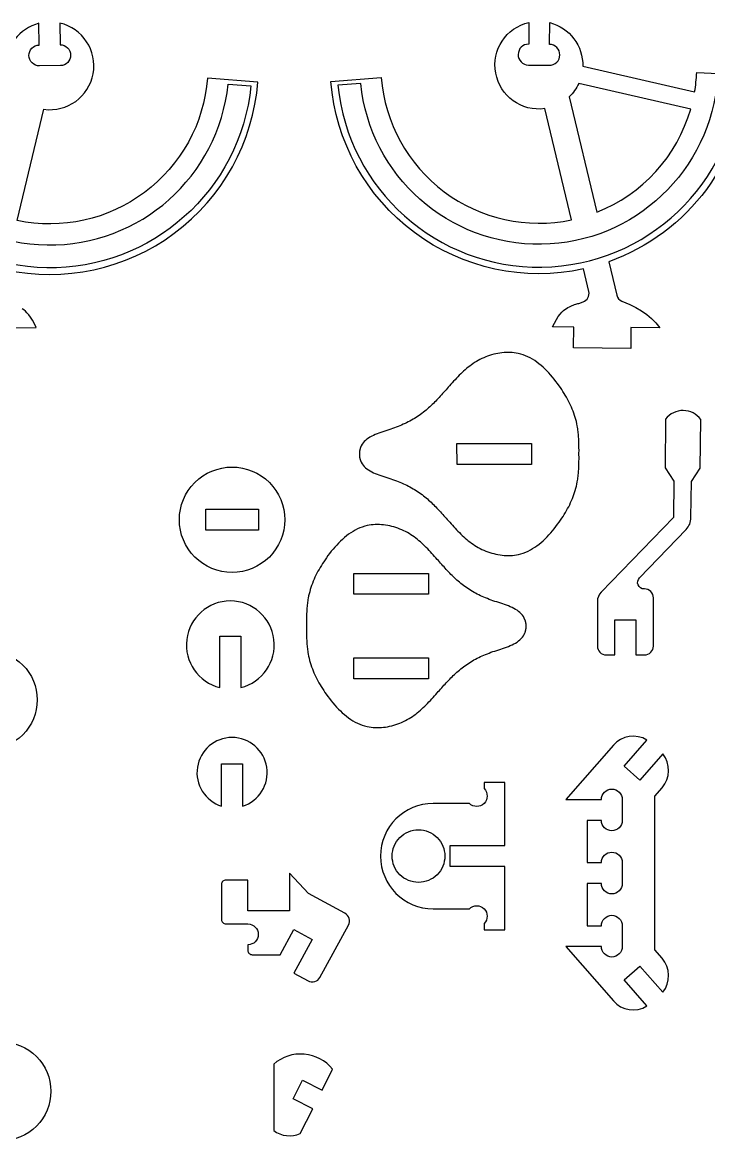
# Model space of a CAD drawing. Extents: x 824.8 to 835.8, y 6.9 to 14.4.
# Drawn here: x 830.512 to 832.565, y 11.013 to 14.358 of the extents above; entities that cross this region are included whole.
import ezdxf

# ---------------------------------------------------------------- set-up
doc = ezdxf.new("R2010")
doc.units = 0
for name, color, linetype in [('EXTERNAL_CUT', 1, 'CONTINUOUS'), ('INTERNAL_CUT', 5, 'CONTINUOUS'), ('POCKET_CUT_1_1MM', 3, 'CONTINUOUS')]:
    doc.layers.add(name, color=color, linetype=linetype)

msp = doc.modelspace()

# ---------------------------------------------------------------- linework, layer by layer
at = {"layer": 'EXTERNAL_CUT', "flags": 128}
for points in [[(831.2166, 14.1799), (831.066, 14.1917, -0.45294), (830.4966, 13.7658), (830.5767, 14.0984, 0.955312), (830.6241, 14.3565), (830.6249, 14.2913, -1), (830.6257, 14.2289), (830.5633, 14.2281, -0.414214), (830.5317, 14.259, -0.414214), (830.5625, 14.2905), (830.5617, 14.3557, 0.349016), (830.4631, 14.2253)], [(831.4352, 14.1818), (831.5858, 14.1936, 0.45294), (832.1552, 13.7677), (832.0751, 14.1003, -0.955312), (832.0277, 14.3584), (832.0269, 14.2932, 1), (832.0261, 14.2308), (832.0885, 14.23, 0.414214), (832.1201, 14.2609, 0.414214), (832.0893, 14.2924), (832.0901, 14.3576, -0.349016), (832.1887, 14.2272), (832.5234, 14.1503, 0.030871), (832.5297, 14.2083), (832.6806, 14.2012, -0.304486), (832.2664, 13.6425), (832.2905, 13.5421, 0.237553), (832.3058, 13.5241), (832.3293, 13.5141), (832.3475, 13.5051), (832.3643, 13.4952), (832.3799, 13.4844), (832.3943, 13.4725), (832.4075, 13.4593), (832.4196, 13.4447), (832.3327, 13.4455), (832.3321, 13.3831), (832.1614, 13.3846), (832.1619, 13.447), (832.0983, 13.4475), (832.1039, 13.459), (832.1098, 13.4698), (832.1155, 13.4787), (832.1208, 13.4859), (832.1259, 13.4917), (832.1308, 13.4963), (832.1355, 13.5), (832.14, 13.503), (832.1444, 13.5056), (832.1486, 13.5079), (832.1526, 13.5098), (832.1566, 13.5114), (832.1604, 13.5128), (832.164, 13.514), (832.1675, 13.5151), (832.1709, 13.516), (832.1742, 13.517), (832.1773, 13.5179), (832.1897, 13.5221, 0.38801), (832.2068, 13.5532), (832.1905, 13.6208, -0.454969), (831.4352, 14.1818)], [(830.4613, 13.6189, 0.454969), (831.2166, 14.1799)], [(832.2588, 12.4664), (832.2851, 12.4664), (832.2851, 12.5715), (832.3475, 12.5715), (832.3475, 12.4664), (832.3737, 12.4664, 0.414214), (832.4, 12.4927), (832.4, 12.6372, 0.414214), (832.3737, 12.6635), (832.3725, 12.6635, -0.661891), (832.3583, 12.6969), (832.4977, 12.8413, 0.19179), (832.5125, 12.8772), (832.5136, 12.9854), (832.5402, 13.0245), (832.5417, 13.1705, 0.5), (832.4366, 13.1715), (832.4351, 13.0256), (832.461, 12.9859), (832.4599, 12.8778), (832.2436, 12.6537, 0.194384), (832.2325, 12.6264), (832.2325, 12.4927, 0.414214), (832.2588, 12.4664)], [(831.2971, 12.8706, -0.414214), (831.1395, 12.713, -0.414214), (830.9818, 12.8706, -0.414214), (831.1395, 13.0282, -0.414214), (831.2971, 12.8706)], [(831.103, 12.3687), (831.103, 12.5226), (831.1654, 12.5226), (831.1654, 12.3687, 0.886757), (831.1342, 12.6277, 0.886757), (831.103, 12.3687)], [(830.5564, 12.3318, -0.414214), (830.4089, 12.1843, -0.414214), (830.2614, 12.3318, -0.414214), (830.4089, 12.4793, -0.414214), (830.5564, 12.3318)], [(831.1083, 12.0139), (831.1083, 12.1405), (831.1707, 12.1405), (831.1707, 12.0139, 0.859604), (831.1395, 12.2193, 0.859604), (831.1083, 12.0139)], [(832.3808, 12.2115, 0.365977), (832.2802, 12.1961), (832.1385, 12.0338), (832.2443, 12.0338, -0.414214), (832.2755, 12.065, -0.414214), (832.3067, 12.0338), (832.3067, 11.9714, -0.414214), (832.2755, 11.9402, -0.414214), (832.2443, 11.9714), (832.2016, 11.9714), (832.2016, 11.845), (832.2443, 11.845, -0.414214), (832.2755, 11.8762, -0.414214), (832.3067, 11.845), (832.3067, 11.7826, -0.414214), (832.2755, 11.7514, -0.414214), (832.2443, 11.7826), (832.2016, 11.7826), (832.2016, 11.6562), (832.2443, 11.6562, -0.414214), (832.2755, 11.6874, -0.414214), (832.3067, 11.6562), (832.3067, 11.5938, -0.414214), (832.2755, 11.5626, -0.414214), (832.2443, 11.5938), (832.1385, 11.5938), (832.2802, 11.4315, 0.365977), (832.3808, 11.4161), (832.3124, 11.4944), (832.3594, 11.5355), (832.4278, 11.4571, 0.365977), (832.4262, 11.5589), (832.4041, 11.5841), (832.4041, 12.0435), (832.4262, 12.0687, 0.365977), (832.4278, 12.1705), (832.3594, 12.0921), (832.3124, 12.1332), (832.3808, 12.2115)], [(831.9558, 11.8957), (831.9558, 12.0845), (831.8934, 12.0845), (831.8934, 12.0662, -1), (831.8493, 12.0221), (831.7413, 12.0221, 1), (831.7413, 11.7068), (831.8493, 11.7068, -1), (831.8934, 11.6627), (831.8934, 11.6444), (831.9558, 11.6444), (831.9558, 11.8333), (831.7923, 11.8333), (831.7923, 11.8957), (831.9558, 11.8957)], [(831.108, 11.7798), (831.108, 11.6747, 0.414214), (831.1212, 11.6615), (831.1868, 11.6615, -1), (831.1868, 11.5991), (831.1868, 11.5827, 0.414214), (831.2, 11.5696), (831.2831, 11.5696), (831.3242, 11.6452), (831.379, 11.6154), (831.3241, 11.5144), (831.3668, 11.4912, 0.414214), (831.4024, 11.5017), (831.4873, 11.6581, 0.414214), (831.4768, 11.6937), (831.3685, 11.7525), (831.3116, 11.8138), (831.3116, 11.7009), (831.1868, 11.7009), (831.1868, 11.7929), (831.1212, 11.7929, 0.414214), (831.108, 11.7798)], [(830.5972, 11.1609, -0.414214), (830.4497, 11.0133, -0.414214), (830.3022, 11.1609, -0.414214), (830.4497, 11.3084, -0.414214), (830.5972, 11.1609)], [(831.2639, 11.2421), (831.2639, 11.0438, 0.278069), (831.3436, 11.0348), (831.3807, 11.1086), (831.322, 11.1381), (831.3501, 11.1938), (831.4088, 11.1643), (831.4404, 11.2272, 0.423887), (831.2639, 11.2421)]]:
    msp.add_lwpolyline(points, format="xyb", dxfattribs=at)
for points in [[(830.4899, 13.4451), (830.5535, 13.4456), (830.5479, 13.4571), (830.542, 13.4679), (830.5363, 13.4767), (830.531, 13.484), (830.5258, 13.4897), (830.521, 13.4944), (830.5163, 13.4981), (830.5118, 13.5011)], [(832.1774, 13.0675), (832.1774, 13.0717), (832.1775, 13.0759), (832.1775, 13.0802), (832.1774, 13.0844), (832.1774, 13.0886), (832.1773, 13.0928), (832.1773, 13.097), (832.1771, 13.1012), (832.177, 13.1055), (832.1768, 13.1097), (832.1766, 13.1139), (832.1763, 13.1181), (832.176, 13.1223), (832.1757, 13.1264), (832.1752, 13.1306), (832.1748, 13.1348), (832.1743, 13.1389), (832.1737, 13.143), (832.173, 13.1472), (832.1723, 13.1513), (832.171, 13.1577), (832.1696, 13.164), (832.1679, 13.1704), (832.1662, 13.1766), (832.1642, 13.1829), (832.1621, 13.189), (832.1598, 13.1952), (832.1574, 13.2013), (832.1548, 13.2074), (832.1521, 13.2134), (832.1493, 13.2194), (832.1463, 13.2253), (832.1432, 13.2312), (832.1399, 13.2371), (832.1365, 13.2429), (832.1331, 13.2487), (832.1294, 13.2544), (832.1257, 13.2602), (832.1219, 13.2658), (832.118, 13.2715), (832.1132, 13.2781), (832.1083, 13.2846), (832.1032, 13.2911), (832.098, 13.2975), (832.0926, 13.3037), (832.0872, 13.3098), (832.0815, 13.3157), (832.0758, 13.3214), (832.0699, 13.3269), (832.0638, 13.3322), (832.0576, 13.3372), (832.0513, 13.342), (832.0448, 13.3465), (832.0382, 13.3506), (832.0315, 13.3545), (832.0246, 13.3579), (832.0176, 13.3611), (832.0104, 13.3638), (832.0031, 13.3661), (831.9957, 13.368), (831.9898, 13.3692), (831.9838, 13.3701), (831.9777, 13.3707), (831.9716, 13.3711), (831.9655, 13.3712), (831.9593, 13.3711), (831.9531, 13.3707), (831.9469, 13.3702), (831.9407, 13.3693), (831.9345, 13.3683), (831.9283, 13.367), (831.9222, 13.3656), (831.9161, 13.3639), (831.91, 13.362), (831.9041, 13.36), (831.8982, 13.3577), (831.8924, 13.3553), (831.8867, 13.3527), (831.8811, 13.3499), (831.8756, 13.347), (831.8703, 13.3439), (831.8652, 13.3408), (831.8602, 13.3374), (831.8553, 13.334), (831.8504, 13.3304), (831.8457, 13.3267), (831.8411, 13.3229), (831.8366, 13.319), (831.8321, 13.315), (831.8277, 13.311), (831.8234, 13.3068), (831.8191, 13.3026), (831.8149, 13.2983), (831.8107, 13.2939), (831.8066, 13.2895), (831.8024, 13.2851), (831.7984, 13.2806), (831.7943, 13.2761), (831.7903, 13.2715), (831.7862, 13.267), (831.7829, 13.2632), (831.7795, 13.2594), (831.7761, 13.2556), (831.7727, 13.2518), (831.7693, 13.248), (831.7659, 13.2442), (831.7625, 13.2405), (831.7591, 13.2367), (831.7556, 13.233), (831.7522, 13.2294), (831.7487, 13.2257), (831.7452, 13.2221), (831.7417, 13.2186), (831.7381, 13.2151), (831.7345, 13.2116), (831.7309, 13.2082), (831.7272, 13.2049), (831.7235, 13.2016), (831.7198, 13.1984), (831.716, 13.1953), (831.7118, 13.192), (831.7076, 13.1887), (831.7033, 13.1856), (831.699, 13.1825), (831.6946, 13.1795), (831.6901, 13.1766), (831.6856, 13.1738), (831.681, 13.1711), (831.6763, 13.1684), (831.6716, 13.1658), (831.6667, 13.1633), (831.6618, 13.1608), (831.6569, 13.1584), (831.6518, 13.1561), (831.6467, 13.1538), (831.6415, 13.1516), (831.6362, 13.1495), (831.6308, 13.1474), (831.6253, 13.1454), (831.6197, 13.1434), (831.614, 13.1415), (831.6081, 13.1396), (831.6022, 13.1376), (831.5963, 13.1357), (831.5904, 13.1338), (831.5846, 13.1318), (831.5788, 13.1297), (831.5732, 13.1276), (831.5676, 13.1253), (831.5623, 13.1229), (831.5571, 13.1203), (831.5521, 13.1176), (831.5474, 13.1146), (831.543, 13.1114), (831.5388, 13.108), (831.535, 13.1044), (831.5316, 13.1004), (831.5286, 13.0962), (831.5259, 13.0916), (831.5238, 13.0866), (831.5234, 13.0857), (831.5231, 13.0848), (831.5228, 13.0839), (831.5225, 13.0829), (831.5222, 13.082), (831.522, 13.081), (831.5217, 13.08), (831.5215, 13.0791), (831.5213, 13.0781), (831.5211, 13.0771), (831.5209, 13.0761), (831.5208, 13.0751), (831.5206, 13.0741), (831.5205, 13.0731), (831.5204, 13.0721), (831.5203, 13.0711), (831.5203, 13.0701), (831.5202, 13.0691), (831.5202, 13.0681), (831.5202, 13.0671), (831.5202, 13.0661), (831.5202, 13.0651), (831.5203, 13.0641), (831.5203, 13.0631), (831.5204, 13.0621), (831.5205, 13.0611), (831.5206, 13.0601), (831.5208, 13.0591), (831.5209, 13.0581), (831.5211, 13.0571), (831.5213, 13.0562), (831.5215, 13.0552), (831.5217, 13.0542), (831.522, 13.0532), (831.5223, 13.0523), (831.5225, 13.0513), (831.5228, 13.0504), (831.5231, 13.0494), (831.5234, 13.0485), (831.5238, 13.0476), (831.526, 13.0427), (831.5286, 13.0381), (831.5316, 13.0338), (831.5351, 13.0299), (831.5389, 13.0262), (831.543, 13.0228), (831.5475, 13.0197), (831.5522, 13.0167), (831.5571, 13.014), (831.5623, 13.0114), (831.5677, 13.009), (831.5732, 13.0067), (831.5789, 13.0046), (831.5847, 13.0025), (831.5905, 13.0005), (831.5964, 12.9986), (831.6023, 12.9967), (831.6082, 12.9948), (831.6141, 12.9929), (831.6198, 12.9909), (831.6254, 12.989), (831.6309, 12.987), (831.6363, 12.9849), (831.6416, 12.9828), (831.6468, 12.9806), (831.6519, 12.9783), (831.657, 12.976), (831.662, 12.9736), (831.6669, 12.9712), (831.6717, 12.9686), (831.6764, 12.9661), (831.6811, 12.9634), (831.6857, 12.9606), (831.6902, 12.9578), (831.6947, 12.9549), (831.6991, 12.952), (831.7034, 12.9489), (831.7077, 12.9458), (831.712, 12.9425), (831.7161, 12.9392), (831.7199, 12.9361), (831.7237, 12.9329), (831.7274, 12.9296), (831.731, 12.9263), (831.7347, 12.9229), (831.7383, 12.9194), (831.7418, 12.9159), (831.7454, 12.9124), (831.7489, 12.9088), (831.7524, 12.9052), (831.7559, 12.9015), (831.7593, 12.8978), (831.7627, 12.8941), (831.7662, 12.8903), (831.7696, 12.8866), (831.773, 12.8828), (831.7764, 12.879), (831.7797, 12.8752), (831.7831, 12.8714), (831.7865, 12.8676), (831.7905, 12.863), (831.7946, 12.8585), (831.7986, 12.854), (831.8027, 12.8495), (831.8068, 12.8451), (831.811, 12.8407), (831.8152, 12.8363), (831.8194, 12.8321), (831.8237, 12.8278), (831.828, 12.8237), (831.8324, 12.8196), (831.8369, 12.8156), (831.8414, 12.8117), (831.8461, 12.8079), (831.8508, 12.8042), (831.8556, 12.8007), (831.8605, 12.7972), (831.8656, 12.7939), (831.8707, 12.7907), (831.876, 12.7877), (831.8814, 12.7848), (831.887, 12.782), (831.8927, 12.7794), (831.8986, 12.777), (831.9044, 12.7748), (831.9104, 12.7727), (831.9165, 12.7708), (831.9226, 12.7692), (831.9287, 12.7677), (831.9349, 12.7665), (831.9411, 12.7654), (831.9473, 12.7646), (831.9535, 12.764), (831.9597, 12.7637), (831.9658, 12.7636), (831.972, 12.7637), (831.9781, 12.7641), (831.9842, 12.7648), (831.9901, 12.7657), (831.9961, 12.7668), (832.0035, 12.7687), (832.0108, 12.7711), (832.018, 12.7738), (832.025, 12.7769), (832.0319, 12.7804), (832.0386, 12.7843), (832.0452, 12.7885), (832.0517, 12.7929), (832.058, 12.7977), (832.0642, 12.8028), (832.0702, 12.808), (832.0761, 12.8136), (832.0819, 12.8193), (832.0875, 12.8252), (832.093, 12.8313), (832.0983, 12.8375), (832.1035, 12.8439), (832.1085, 12.8503), (832.1135, 12.8569), (832.1182, 12.8635), (832.1222, 12.8692), (832.126, 12.8749), (832.1297, 12.8806), (832.1333, 12.8863), (832.1368, 12.8921), (832.1401, 12.898), (832.1434, 12.9038), (832.1465, 12.9097), (832.1495, 12.9157), (832.1523, 12.9217), (832.155, 12.9277), (832.1576, 12.9338), (832.16, 12.9399), (832.1622, 12.946), (832.1643, 12.9522), (832.1663, 12.9584), (832.1681, 12.9647), (832.1697, 12.971), (832.1711, 12.9774), (832.1724, 12.9838), (832.1731, 12.9879), (832.1738, 12.992), (832.1744, 12.9962), (832.1749, 13.0003), (832.1753, 13.0045), (832.1757, 13.0086), (832.1761, 13.0128), (832.1764, 13.017), (832.1766, 13.0212), (832.1769, 13.0254), (832.177, 13.0296), (832.1772, 13.0338), (832.1773, 13.0381), (832.1774, 13.0423), (832.1774, 13.0465), (832.1775, 13.0507), (832.1775, 13.0549), (832.1775, 13.0591), (832.1774, 13.0633), (832.1774, 13.0675)], [(831.3621, 12.5526), (831.3621, 12.5484), (831.3621, 12.5442), (831.3621, 12.54), (831.3621, 12.5358), (831.3621, 12.5316), (831.3622, 12.5273), (831.3623, 12.5231), (831.3624, 12.5189), (831.3625, 12.5147), (831.3627, 12.5105), (831.3629, 12.5063), (831.3632, 12.5021), (831.3635, 12.4979), (831.3638, 12.4937), (831.3642, 12.4895), (831.3647, 12.4854), (831.3652, 12.4812), (831.3658, 12.4771), (831.3664, 12.473), (831.3671, 12.4689), (831.3684, 12.4625), (831.3698, 12.4561), (831.3715, 12.4498), (831.3732, 12.4435), (831.3752, 12.4373), (831.3773, 12.4311), (831.3796, 12.4249), (831.382, 12.4188), (831.3845, 12.4128), (831.3872, 12.4067), (831.3901, 12.4007), (831.3931, 12.3948), (831.3962, 12.3889), (831.3994, 12.383), (831.4028, 12.3772), (831.4062, 12.3714), (831.4099, 12.3656), (831.4136, 12.3599), (831.4174, 12.3542), (831.4213, 12.3486), (831.4261, 12.342), (831.431, 12.3354), (831.4361, 12.3289), (831.4413, 12.3226), (831.4466, 12.3163), (831.4521, 12.3103), (831.4577, 12.3043), (831.4634, 12.2986), (831.4693, 12.2931), (831.4754, 12.2878), (831.4816, 12.2828), (831.4879, 12.278), (831.4943, 12.2735), (831.5009, 12.2693), (831.5077, 12.2655), (831.5146, 12.262), (831.5216, 12.2589), (831.5287, 12.2561), (831.536, 12.2538), (831.5435, 12.2519), (831.5494, 12.2507), (831.5554, 12.2498), (831.5614, 12.2492), (831.5675, 12.2488), (831.5737, 12.2487), (831.5799, 12.2488), (831.5861, 12.2491), (831.5923, 12.2497), (831.5985, 12.2505), (831.6047, 12.2515), (831.6109, 12.2528), (831.617, 12.2542), (831.6231, 12.2559), (831.6291, 12.2578), (831.6351, 12.2598), (831.641, 12.2621), (831.6468, 12.2645), (831.6525, 12.2671), (831.6581, 12.2698), (831.6636, 12.2728), (831.6688, 12.2758), (831.674, 12.279), (831.679, 12.2823), (831.6839, 12.2857), (831.6888, 12.2893), (831.6935, 12.293), (831.6981, 12.2968), (831.7027, 12.3007), (831.7071, 12.3047), (831.7115, 12.3087), (831.7159, 12.3129), (831.7202, 12.3171), (831.7244, 12.3214), (831.7286, 12.3257), (831.7327, 12.3301), (831.7368, 12.3346), (831.7409, 12.3391), (831.745, 12.3436), (831.749, 12.3481), (831.753, 12.3526), (831.7564, 12.3564), (831.7598, 12.3602), (831.7632, 12.364), (831.7666, 12.3678), (831.77, 12.3716), (831.7734, 12.3754), (831.7768, 12.3791), (831.7802, 12.3829), (831.7837, 12.3866), (831.7871, 12.3902), (831.7906, 12.3939), (831.7942, 12.3975), (831.7977, 12.401), (831.8013, 12.4045), (831.8049, 12.4079), (831.8085, 12.4113), (831.8122, 12.4147), (831.8159, 12.4179), (831.8196, 12.4211), (831.8234, 12.4243), (831.8276, 12.4276), (831.8318, 12.4308), (831.8361, 12.434), (831.8404, 12.437), (831.8448, 12.44), (831.8493, 12.4429), (831.8538, 12.4457), (831.8584, 12.4484), (831.8631, 12.4511), (831.8679, 12.4537), (831.8727, 12.4562), (831.8776, 12.4587), (831.8825, 12.4611), (831.8876, 12.4634), (831.8927, 12.4656), (831.8979, 12.4678), (831.9032, 12.4699), (831.9086, 12.472), (831.9141, 12.474), (831.9197, 12.476), (831.9255, 12.4779), (831.9313, 12.4798), (831.9372, 12.4817), (831.9431, 12.4837), (831.949, 12.4856), (831.9549, 12.4876), (831.9606, 12.4896), (831.9663, 12.4918), (831.9718, 12.4941), (831.9772, 12.4965), (831.9824, 12.499), (831.9874, 12.5018), (831.9921, 12.5047), (831.9965, 12.5079), (832.0007, 12.5113), (832.0045, 12.5149), (832.0079, 12.5189), (832.011, 12.5231), (832.0136, 12.5277), (832.0158, 12.5327), (832.0161, 12.5336), (832.0164, 12.5345), (832.0167, 12.5354), (832.017, 12.5364), (832.0173, 12.5373), (832.0175, 12.5383), (832.0178, 12.5393), (832.018, 12.5402), (832.0182, 12.5412), (832.0184, 12.5422), (832.0186, 12.5432), (832.0188, 12.5442), (832.0189, 12.5452), (832.019, 12.5462), (832.0191, 12.5472), (832.0192, 12.5482), (832.0193, 12.5492), (832.0193, 12.5502), (832.0193, 12.5512), (832.0194, 12.5522), (832.0194, 12.5532), (832.0193, 12.5542), (832.0193, 12.5552), (832.0192, 12.5562), (832.0191, 12.5572), (832.019, 12.5582), (832.0189, 12.5592), (832.0188, 12.5602), (832.0186, 12.5612), (832.0184, 12.5621), (832.0182, 12.5631), (832.018, 12.5641), (832.0178, 12.5651), (832.0176, 12.5661), (832.0173, 12.567), (832.017, 12.568), (832.0167, 12.5689), (832.0164, 12.5699), (832.0161, 12.5708), (832.0158, 12.5717), (832.0136, 12.5766), (832.011, 12.5812), (832.0079, 12.5855), (832.0045, 12.5894), (832.0007, 12.5931), (831.9966, 12.5965), (831.9921, 12.5997), (831.9874, 12.6026), (831.9825, 12.6054), (831.9773, 12.6079), (831.9719, 12.6103), (831.9664, 12.6126), (831.9607, 12.6148), (831.955, 12.6168), (831.9491, 12.6188), (831.9432, 12.6208), (831.9373, 12.6227), (831.9314, 12.6246), (831.9256, 12.6265), (831.9198, 12.6285), (831.9142, 12.6305), (831.9087, 12.6325), (831.9034, 12.6346), (831.8981, 12.6367), (831.8928, 12.6389), (831.8877, 12.6412), (831.8827, 12.6435), (831.8777, 12.6459), (831.8728, 12.6483), (831.868, 12.6508), (831.8633, 12.6534), (831.8586, 12.6561), (831.854, 12.6589), (831.8495, 12.6617), (831.845, 12.6646), (831.8406, 12.6676), (831.8362, 12.6706), (831.832, 12.6738), (831.8277, 12.677), (831.8236, 12.6803), (831.8198, 12.6835), (831.816, 12.6867), (831.8123, 12.6899), (831.8087, 12.6933), (831.8051, 12.6967), (831.8015, 12.7001), (831.7979, 12.7036), (831.7944, 12.7072), (831.7908, 12.7108), (831.7874, 12.7144), (831.7839, 12.7181), (831.7804, 12.7218), (831.777, 12.7255), (831.7736, 12.7293), (831.7702, 12.733), (831.7668, 12.7368), (831.7634, 12.7406), (831.76, 12.7444), (831.7567, 12.7483), (831.7533, 12.7521), (831.7493, 12.7566), (831.7452, 12.7611), (831.7412, 12.7657), (831.7371, 12.7701), (831.733, 12.7746), (831.7289, 12.779), (831.7247, 12.7833), (831.7205, 12.7876), (831.7162, 12.7919), (831.7118, 12.796), (831.7075, 12.8001), (831.703, 12.8041), (831.6984, 12.808), (831.6938, 12.8118), (831.6891, 12.8155), (831.6843, 12.819), (831.6794, 12.8225), (831.6743, 12.8258), (831.6692, 12.829), (831.6639, 12.832), (831.6585, 12.835), (831.6529, 12.8377), (831.6472, 12.8404), (831.6414, 12.8428), (831.6355, 12.845), (831.6295, 12.8471), (831.6235, 12.849), (831.6174, 12.8506), (831.6112, 12.8521), (831.6051, 12.8534), (831.5989, 12.8544), (831.5927, 12.8552), (831.5865, 12.8558), (831.5803, 12.8562), (831.5741, 12.8563), (831.5679, 12.8561), (831.5618, 12.8558), (831.5558, 12.8551), (831.5498, 12.8542), (831.5439, 12.8531), (831.5364, 12.8512), (831.5291, 12.8489), (831.522, 12.8461), (831.5149, 12.843), (831.5081, 12.8395), (831.5013, 12.8357), (831.4947, 12.8315), (831.4882, 12.827), (831.4819, 12.8223), (831.4757, 12.8172), (831.4697, 12.812), (831.4638, 12.8065), (831.458, 12.8007), (831.4524, 12.7948), (831.4469, 12.7887), (831.4416, 12.7825), (831.4363, 12.7762), (831.4313, 12.7697), (831.4264, 12.7632), (831.4216, 12.7565), (831.4176, 12.7509), (831.4138, 12.7452), (831.4101, 12.7395), (831.4065, 12.7337), (831.403, 12.728), (831.3996, 12.7221), (831.3964, 12.7163), (831.3933, 12.7104), (831.3903, 12.7044), (831.3874, 12.6984), (831.3847, 12.6924), (831.3821, 12.6864), (831.3797, 12.6803), (831.3775, 12.6741), (831.3753, 12.6679), (831.3734, 12.6617), (831.3716, 12.6554), (831.37, 12.6491), (831.3685, 12.6427), (831.3672, 12.6363), (831.3665, 12.6322), (831.3659, 12.6281), (831.3653, 12.624), (831.3648, 12.6198), (831.3643, 12.6157), (831.3639, 12.6115), (831.3635, 12.6073), (831.3632, 12.6031), (831.363, 12.5989), (831.3627, 12.5947), (831.3625, 12.5905), (831.3624, 12.5863), (831.3623, 12.5821), (831.3622, 12.5779), (831.3621, 12.5736), (831.3621, 12.5694), (831.3621, 12.5652), (831.3621, 12.561), (831.3621, 12.5568), (831.3621, 12.5526)]]:
    msp.add_lwpolyline(points, dxfattribs=at)
at = {"layer": 'INTERNAL_CUT', "flags": 128}
msp.add_lwpolyline([(832.1478, 14.1352), (832.2308, 13.7905, 0.232502), (832.5116, 14.099), (832.1769, 14.176, -0.096231), (832.1478, 14.1352)], format="xyb", dxfattribs=at)
for points in [[(832.0357, 13.0986), (832.0357, 13.0362), (831.8124, 13.0361), (831.8123, 13.0985), (832.0357, 13.0986)], [(831.0606, 12.8394), (831.0606, 12.9018), (831.2183, 12.9018), (831.2183, 12.8394), (831.0606, 12.8394)], [(831.5039, 12.6478), (831.504, 12.7102), (831.7273, 12.71), (831.7272, 12.6476), (831.5039, 12.6478)], [(831.5038, 12.3949), (831.5038, 12.4573), (831.7271, 12.4571), (831.7271, 12.3947), (831.5038, 12.3949)]]:
    msp.add_lwpolyline(points, dxfattribs=at)
at = {"layer": 'POCKET_CUT_1_1MM', "flags": 128}
for points in [[(831.1958, 14.1684, -0.919165), (829.9916, 14.1871), (830.0598, 14.1903, 0.916612), (831.1276, 14.1737), (831.1958, 14.1684)], [(831.456, 14.1703, 0.919165), (832.6602, 14.189), (832.5919, 14.1922, -0.916612), (831.5242, 14.1756), (831.456, 14.1703)], [(831.6972, 11.9433, -0.414214), (831.776, 11.8645, -0.414214), (831.6972, 11.7857, -0.414214), (831.6184, 11.8645, -0.414214), (831.6972, 11.9433)]]:
    msp.add_lwpolyline(points, format="xyb", dxfattribs=at)

doc.saveas('drawing.dxf')
